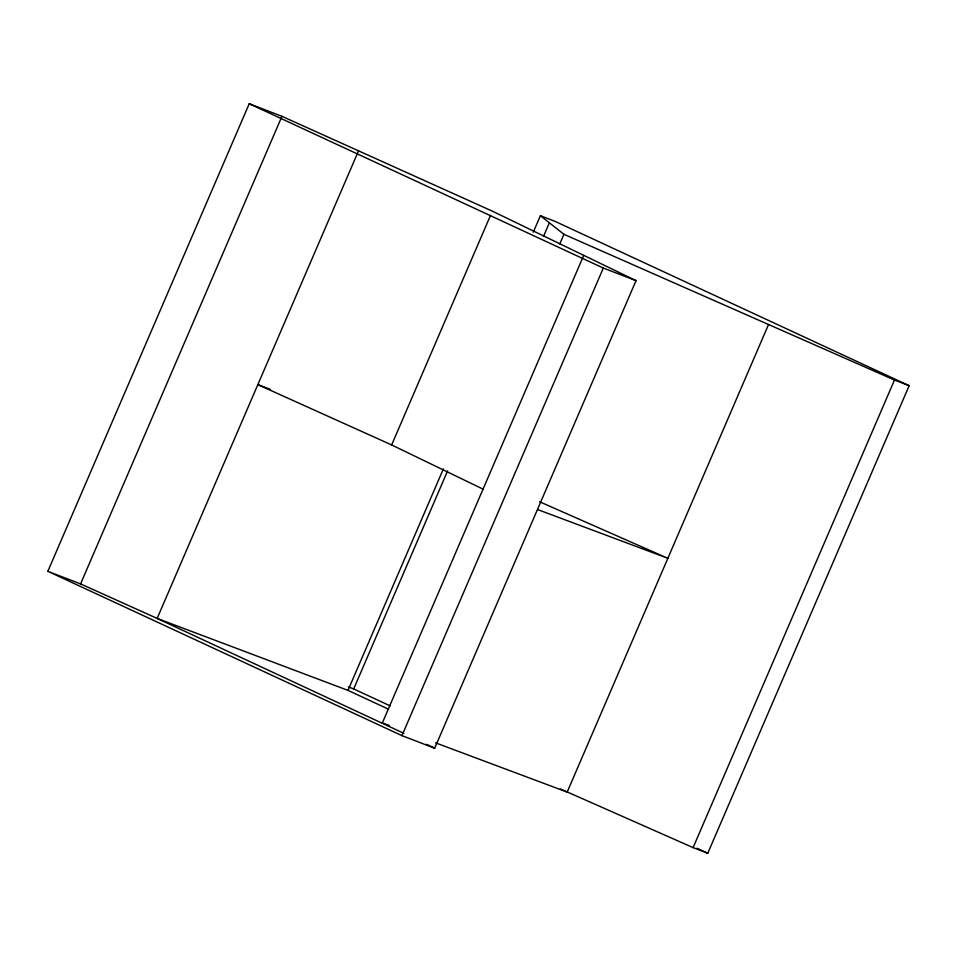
<?xml version="1.0" encoding="UTF-8"?>
<svg xmlns="http://www.w3.org/2000/svg" width="957" height="957" viewBox="0 0 957 957"><rect width="100%" height="100%" fill="white"/><g stroke="black" fill="none" stroke-linecap="round" stroke-linejoin="round"><path stroke-width="1.44" d="M47.85 571.317L249.227 103.739L281.944 116.323L492.341 211.15L636.034 280.64L434.669 748.218L401.94 735.634L47.85 571.317L80.579 583.902L157.151 618.425L403.818 733.301M80.579 583.902L281.944 116.323M358.528 150.847L157.151 618.425L347.989 690.38L388.578 709.221M483.046 489.135L391.652 444.945L490.57 215.253M533.288 232.18L540.382 215.72L555.06 221.366L909.15 385.683L707.773 853.261L693.095 847.615L560.407 788.951M347.989 690.38L443.366 468.894M543.456 236.511L549.354 222.802M348.348 686.899L353.683 688.944L447.577 470.928M559.821 243.879L563.936 234.309L540.382 215.72M583.734 255.352L382.357 722.93L389.355 725.55M401.94 735.634L603.317 268.056L636.034 280.64M768.543 324.507L567.166 792.097L435.555 742.835M693.095 847.615L894.472 380.037L909.15 385.683M537.643 509.567L667.854 558.302L539.64 501.779M270.376 389.355L257.84 384.63L391.652 444.945M563.936 234.309L894.472 380.037M249.227 103.739L603.317 268.056M353.683 688.944L390.181 705.883M696.971 848.249L707.773 853.261M426.619 744.331L434.669 748.218"/></g></svg>
